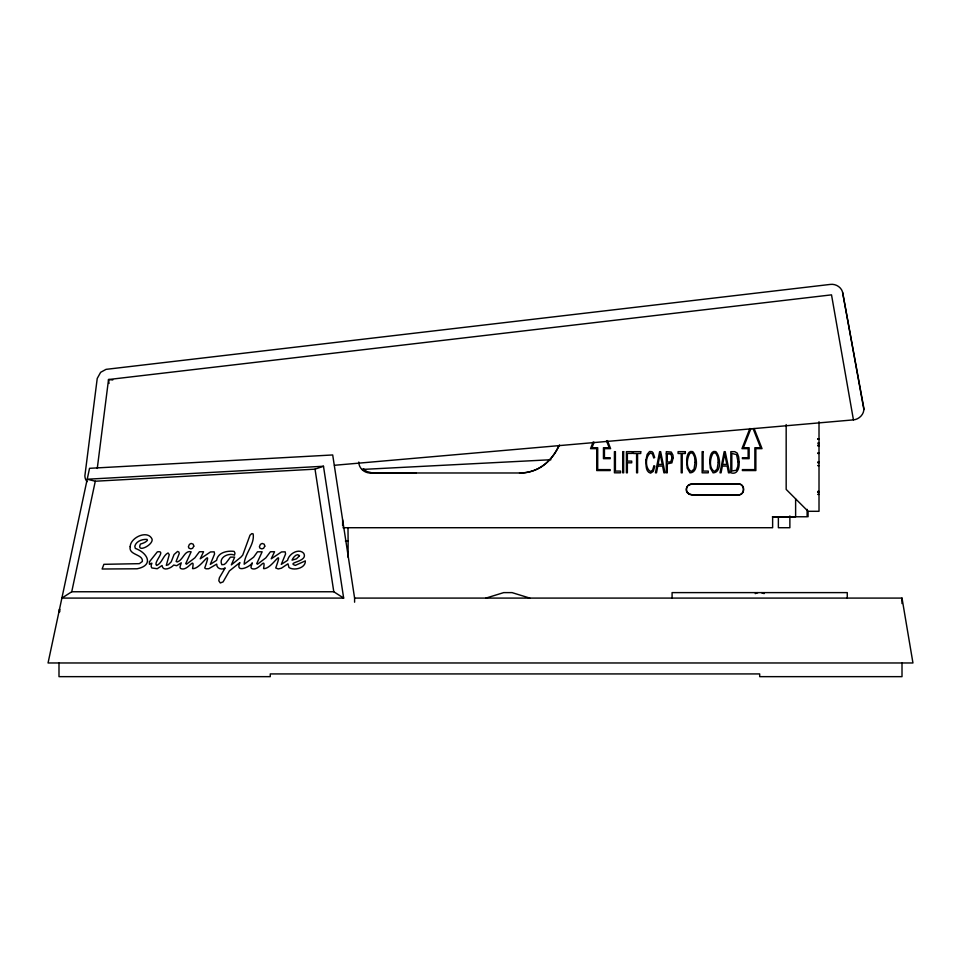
<?xml version="1.0" encoding="UTF-8"?>
<svg xmlns="http://www.w3.org/2000/svg" width="961" height="961" viewBox="0 0 961 961"><rect width="100%" height="100%" fill="white"/><g stroke="black" fill="none" stroke-linecap="round" stroke-linejoin="round"><path stroke-width="1.44" d="M59.522 612.013L59.546 609.022L59.522 611.941M86.958 481.737L85.673 479.491A10.03 10.03 0 0 1 84.892 475.731L97.229 378.454L100.641 372.315L106.034 369.36L830.244 284.42C836.07 283.555 842.437 287.771 842.857 293.862L863.843 408.125C864.432 414.083 859.23 419.368 853.44 419.873L334.464 465.28M97.265 468.439L108.533 379.535L831.517 294.859L853.44 419.873M71.739 591.76L95.295 481.221L315.028 469.16L323.485 466.253L343.654 598.09L61.876 598.09L71.739 591.76L333.791 591.76L343.654 598.09M593.177 441.94L590.534 448.655L596.721 448.655L596.721 470.554L610.187 470.554L610.187 469.617L597.706 469.617L597.706 447.718L591.964 447.718L594.114 442.24M749.88 428.522L741.952 448.655L748.138 448.655L748.138 457.724L742.385 457.724L742.385 458.661L749.124 458.661L749.124 447.718L743.37 447.718L750.913 428.558M687.187 486.662C684.929 490.206 688.076 495.215 692.16 494.879L738.144 494.879C745.4 495.275 745.544 483.527 738.144 483.924L692.16 483.924C686.935 483.551 683.764 491.287 688.809 493.894M558.545 446.288C551.95 461.688 536.779 473.341 519.733 472.98L370.285 472.98C364.339 473.112 358.717 468.115 358.789 462.037M559.53 444.955C553.98 456.247 545.56 466.65 533.331 470.686A41.335 41.335 0 0 1 519.733 472.98L519.505 473.016M688.1 493.269L692.16 494.879L737.928 494.915C745.243 495.408 745.195 483.455 737.928 483.96L692.16 483.924L687.884 485.569M755.25 593.61L757.881 592.613M485.978 598.09L503.708 592.613L512.033 592.613L529.763 598.09M795.624 498.939L795.624 516.766L772.416 516.814L807.12 516.766L807.12 509.342M323.485 466.253L87.211 479.227L95.295 481.221M362.117 469.448L550.905 459.73M666.273 453.796L670.766 453.556M817.643 438.841L819.012 438.841M817.643 439.165L819.012 439.165M817.643 443.165L819.012 443.165M817.643 445.207L819.012 445.207M817.643 445.808L819.012 445.808M817.643 453.136L819.012 453.136M817.643 453.412L819.012 453.412M817.643 462.061L819.012 462.061M817.643 462.697L819.012 462.697M817.643 465.617L819.012 465.617M817.643 491.443L819.012 491.443M817.643 491.996L819.012 492.116M817.643 492.404L819.012 492.404M817.643 494.398L819.012 494.398M786.17 424.558L786.17 489.401L808.069 511.3L819.012 511.3L819.012 421.723M342.981 527.721L772.632 527.721L772.632 516.766M345.371 541.031L348.11 541.031L348.11 557.32M354.597 598.09L902.007 598.09L912.95 662.97L48.05 662.97L89.541 468.319L332.698 454.961L354.597 598.09L354.597 602.199M370.285 472.98L416.053 473.016M112.773 379.943L108.533 379.535L109.013 383.451M372.472 472.98L366.73 471.515L363.354 468.692M761.472 592.613L764.103 593.61M754.109 428.522L762.037 448.655L755.851 448.655L755.851 470.554L742.385 470.554L742.385 469.617L754.865 469.617L754.865 447.718L760.619 447.718L753.076 428.558M607.448 440.594L610.619 448.655L604.445 448.655L604.445 457.724L610.187 457.724L610.187 458.661L603.46 458.661L603.46 447.718L609.202 447.718L606.511 440.871M842.653 292.504L863.867 409.506M315.028 469.16L333.791 591.76M347.99 527.577L348.11 541.031M902.007 598.09L902.007 603.556M902.007 662.658L902.007 676.652L759.683 676.652L759.683 673.925L270.257 673.925L270.257 676.652L58.993 676.652L58.993 662.97M847.266 598.09L847.266 592.613L672.087 592.613L672.087 598.09M808.069 511.3L808.069 516.766M789.87 515.925L789.87 527.721L778.374 527.721L778.374 516.766M342.633 519.889L342.633 525.799M739.105 462.109C739.526 467.13 737.844 475.19 730.828 472.812L730.828 451.658L734.769 451.658L737.243 453.087L738.673 456.931L739.105 462.109M738.096 461.965L737.808 466.433L736.342 470.241L731.802 471.034L731.802 453.424L736.582 454.625L738.096 461.965M686.659 459.887L687.175 468.079L689.974 472.848C698.755 472.656 697.47 456.343 692.737 451.622C688.088 450.06 686.827 456.583 686.659 459.887M709.771 459.887L710.299 468.079L713.098 472.848C721.867 472.656 720.594 456.343 715.849 451.622C711.2 450.06 709.951 456.583 709.771 459.887M645.972 459.959C646.08 464.271 645.251 471.767 650.561 473.172L653.252 471.419L654.825 466.157L653.936 465.665L652.663 470.061L650.513 471.527C644.987 468.379 645.179 456.055 650.669 452.955L652.555 454.217L653.756 458.013L654.681 457.484L653.084 452.787L651.942 451.67L649.588 451.49L647.173 454.361L645.972 459.959M149.423 561.813L149.448 564.323C154.757 561.308 149.375 564.78 151.838 567.963L157.232 568.732L162.049 565.488C162.709 571.843 171.13 568.191 173.701 565.044L176.728 565.705L181.257 562.81L179.935 567.134L180.476 568.395C187.815 572.396 195.035 554.653 192.56 568.612C201.209 569.441 213.102 544.431 204.729 567.963L206.002 568.816L208.753 568.732L216.693 564.131C216.405 568.636 222.003 570.293 225.198 567.915L219.396 577.765L218.808 580.78L220.309 582.967L223.084 581.898L229.403 570.918L239.926 562.569C234.712 573.309 249.656 567.446 252.311 562.858L250.929 567.134L251.47 568.395C258.809 572.396 266.029 554.653 263.554 568.612C272.203 569.441 284.096 544.431 275.735 567.963L278.246 568.936L281.393 568.203L287.964 563.807L288.973 567.519C294.138 571.026 305.898 568.035 305.334 560.876L295.351 565.38C285.705 562.353 308.805 561.921 303.652 553.236C298.679 547.842 288.648 554.041 287.591 560.335L281.297 564.371L285.573 553.98L285.177 551.842L281.501 551.938L271.218 558.834L274.57 551.746L270.437 551.746L265.837 557.86L257.524 564.215L256.731 563.639L262.137 551.794L257.512 551.794L253.608 557.2L244.178 564.239C244.526 553.728 254.881 544.647 253.151 533.92L251.83 533.583L250.004 535.181L242.737 555.098L240.887 557.176L231.337 564.9L234.676 557.128L230.46 557.128L225.931 563.098L224.189 564.491L221.835 564.708C218.327 557.464 228.514 552.443 234.484 555.146L234.977 553.2L234.136 551.398C227.421 550.509 217.847 552.323 216.597 560.335L210.303 564.371L214.579 553.98L214.183 551.842L210.495 551.938L200.224 558.834L203.564 551.746L199.444 551.746L194.843 557.86L186.518 564.215L185.737 563.639L191.143 551.794C184.332 550.04 183.347 560.071 177.148 561.993L176.115 561.404L179.251 553.536L178.866 552.034L177.581 551.446L174.073 554.509L171.238 561.813L168.343 564.732L166.301 565.38L169.28 554.653L168.055 552.959C163.01 555.374 162.217 563.026 156.739 565.464C152.583 562.882 167.046 550.04 157.328 551.866L149.423 561.813M695.115 462.241L694.058 469.016L691.343 471.527C685.734 468.403 686.779 458.517 689.77 453.592A2.246 2.246 0 0 1 692.917 453.58L694.551 456.895L695.115 462.241M718.227 462.241L717.182 469.016L714.467 471.527C708.858 468.403 709.891 458.517 712.894 453.592A2.246 2.246 0 0 1 716.041 453.58L717.663 456.895L718.227 462.241M130.191 546.641C128.354 555.41 143.333 553.932 142.348 561.5L139.321 563.663L103.884 564.323L102.118 569.008L137.075 568.78C154.301 565.344 147.513 552.803 135.285 548.371L134.816 546.16C136.186 541.115 142.348 539.073 147.081 539.409L147.393 540.454L145.555 541.98A20.013 19.773 0 0 1 140.462 544.022C135.969 553.452 153.171 545.247 152.114 539.265C148.042 529.475 130.444 537.271 130.191 546.641M672.171 457.784L670.718 461.845L667.282 462.121L667.282 453.484L670.718 453.748L672.171 457.784M673.18 457.712L671.883 462.878L667.282 463.875L667.282 472.812L666.309 472.812L666.309 451.658L671.271 452.054L672.964 455.142L673.18 457.712M193.798 546.16L192.596 548.299L190.843 548.875L189.005 548.202L188.392 546.785L189.401 544.382L191.143 543.433L193.233 544.19L193.798 546.16M264.792 546.16L263.59 548.299L261.848 548.875L259.999 548.202L259.386 546.785L260.395 544.382L262.137 543.433L264.227 544.19L264.792 546.16M299.436 555.914L296.456 558.834L292.06 560.143C292.913 557.764 296.637 552.863 299.339 555.434L299.436 555.914M657.792 466.073L656.507 472.812L655.45 472.812L659.63 451.658L660.639 451.658L665.012 472.812L663.919 472.812L662.585 466.073L657.792 466.073M660.123 453.76L658.093 464.415L662.249 464.415L660.123 453.76M722.36 466.073L721.074 472.812L720.017 472.812L724.198 451.658L725.207 451.658L729.579 472.812L728.486 472.812L727.153 466.073L722.36 466.073M724.69 453.76L722.66 464.415L726.816 464.415L724.69 453.76M615.4 451.658L614.427 451.658L614.427 472.812L620.566 472.812L620.566 471.082L615.4 471.082L615.4 451.658M623.665 451.658L622.704 451.658L622.704 472.812L623.665 472.812L623.665 451.658M632.47 451.658L626.404 451.658L626.404 472.812L627.365 472.812L627.365 462.818L631.713 462.818L631.713 461.1L627.365 461.1L627.365 453.412L632.47 453.412L632.47 451.658M640.723 451.658L633.455 451.658L633.455 453.508L636.59 453.508L636.59 472.812L637.575 472.812L637.575 453.508L640.723 453.508L640.723 451.658M685.349 451.658L678.082 451.658L678.082 453.508L681.217 453.508L681.217 472.812L682.202 472.812L682.202 453.508L685.349 453.508L685.349 451.658M703.104 451.658L702.131 451.658L702.131 472.812L708.269 472.812L708.269 471.082L703.104 471.082L703.104 451.658"/></g></svg>
